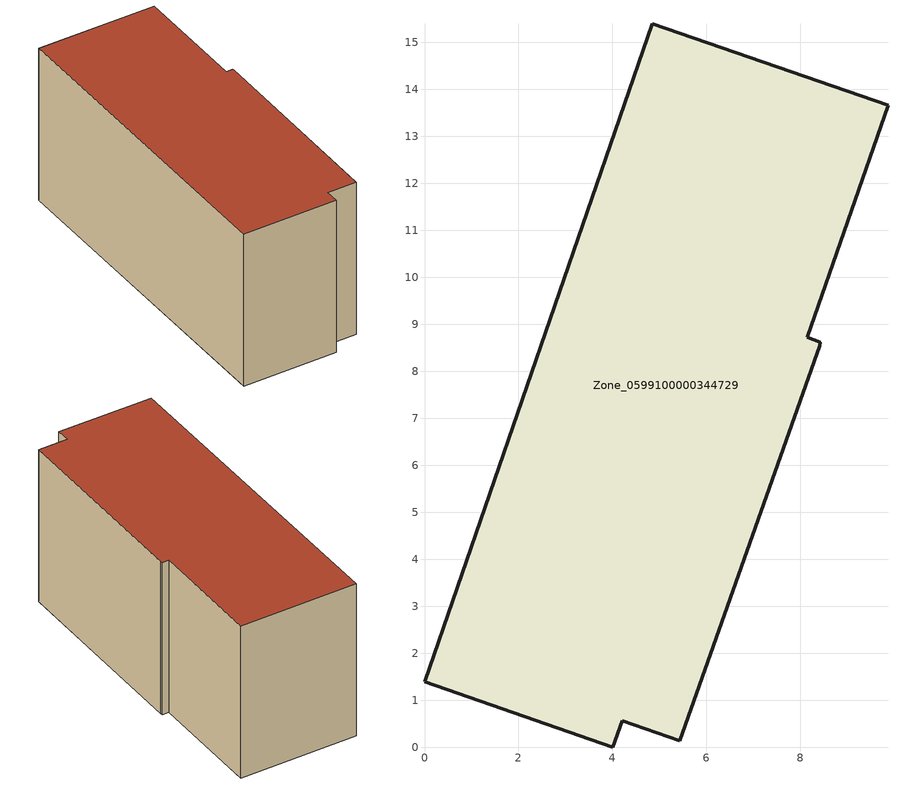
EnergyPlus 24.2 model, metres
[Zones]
Zone_0599100000344729
 floor ground (C_G): 4.21,0.57 4.01,0 0,1.4 4.84,15.4 9.86,13.66 8.14,8.72 8.42,8.62 8.41,8.54 5.43,0.14 z0
 wall outside (C_F): 4.84,15.4 0,1.4 4.01,0 4.21,0.57 5.43,0.14 8.41,8.54 8.42,8.62 8.14,8.72 9.86,13.66 4.84,15.4 z0:7.22
 roof outside (C_R): 8.42,8.62 8.14,8.72 9.86,13.66 4.84,15.4 0,1.4 4.01,0 4.21,0.57 5.43,0.14 8.41,8.54 z7.22
[BUILDING]
Pand.0599100000344729: North Axis=0; Terrain=City; Loads Convergence Tolerance Value=0.04; Temperature Convergence Tolerance Value=0.4; Solar Distribution=FullExterior; Maximum Number of Warmup Days=25; Minimum Number of Warmup Days=1
[Site:Location]
Rotterdam.The.Hague.AP_ZH_NLD Design_Conditions: Latitude=51.96; Longitude=4.45; Time Zone=1; Elevation=-4.5
[SITE:GROUNDTEMPERATURE:BUILDINGSURFACE]
18, 18, 18, 18, 18, 18, 18, 18, 18, 18, 18, 18
[MATERIAL] Thermal Absorptance=0.9; Solar Absorptance=0.7; Visible Absorptance=0.7
Name | Roughness | Thickness | Conductivity | Density | Specific Heat
G.TC.1992-2005 | MediumSmooth | 0.15 | 0.06 | 540 | 1210
F.TC.1992-2005 | Rough | 0.3 | 0.12 | 1920 | 840
R.TC.1992-2005 | MediumRough | 0.2 | 0.08 | 1500 | 1000
[CONSTRUCTION]
C_G: G.TC.1992-2005
C_F: F.TC.1992-2005
C_R: R.TC.1992-2005
[ZONE]
Zone_0599100000344729: Type=1; Multiplier=1; Ceiling Height=Autocalculate; Volume=Autocalculate; Floor Area=autocalculate; Part of Total Floor Area=Yes
[ZONEINFILTRATION:DESIGNFLOWRATE]
Infil_Zone_0599100000344729: Zone or ZoneList or Space or SpaceList=Zone_0599100000344729; Schedule=AlwaysOn; Design Flow Rate Calculation Method=Flow/Area; Flow Rate per Floor Area=0.0015; Constant Term Coefficient=1; Temperature Term Coefficient=0; Velocity Term Coefficient=0; Velocity Squared Term Coefficient=0
[HVACTEMPLATE:ZONE:IDEALLOADSAIRSYSTEM]
Zone_0599100000344729: Maximum Heating Supply Air Temperature=50; Minimum Cooling Supply Air Temperature=13; Maximum Heating Supply Air Humidity Ratio=0.0156; Minimum Cooling Supply Air Humidity Ratio=0.0077; Heating Limit=NoLimit; Cooling Limit=NoLimit; Dehumidification Control Type=ConstantSensibleHeatRatio; Cooling Sensible Heat Ratio=0.7; Dehumidification Setpoint=60; Humidification Control Type=None; Humidification Setpoint=30; Outdoor Air Method=None; Outdoor Air Flow Rate per Person=0.00944; Outdoor Air Flow Rate per Zone Floor Area=0; Outdoor Air Flow Rate per Zone=0; Demand Controlled Ventilation Type=None; Outdoor Air Economizer Type=NoEconomizer; Heat Recovery Type=None; Sensible Heat Recovery Effectiveness=0.7; Latent Heat Recovery Effectiveness=0.65
[ZONECONTROL:THERMOSTAT]
ThermostatControl_Zone_0599100000344729: Zone or ZoneList=Zone_0599100000344729; Control Type Schedule=DualSetpointControlType; Control 1=Thermostat_Zone_0599100000344729; Temperature Difference Between Cutout And Setpoint=0
[THERMOSTATSETPOINT:DUALSETPOINT]
Thermostat_Zone_0599100000344729: Heating Setpoint Temperature Schedule=HeatingSetpoint_Zone_0599100000344729; Cooling Setpoint Temperature Schedule=CoolingSetpoint_Zone_0599100000344729
[SCHEDULE:COMPACT]
HeatingSetpoint_Zone_0599100000344729: Through: 12/31, For: AllDays, Until: 24:00, 21
CoolingSetpoint_Zone_0599100000344729: Through: 12/31, For: AllDays, Until: 24:00, 24
DualSetpointControlType: Through: 12/31, For: AllDays, Until: 24:00, 4
AlwaysOn: Through: 12/31, For: AllDays, Until: 24:00, 1
